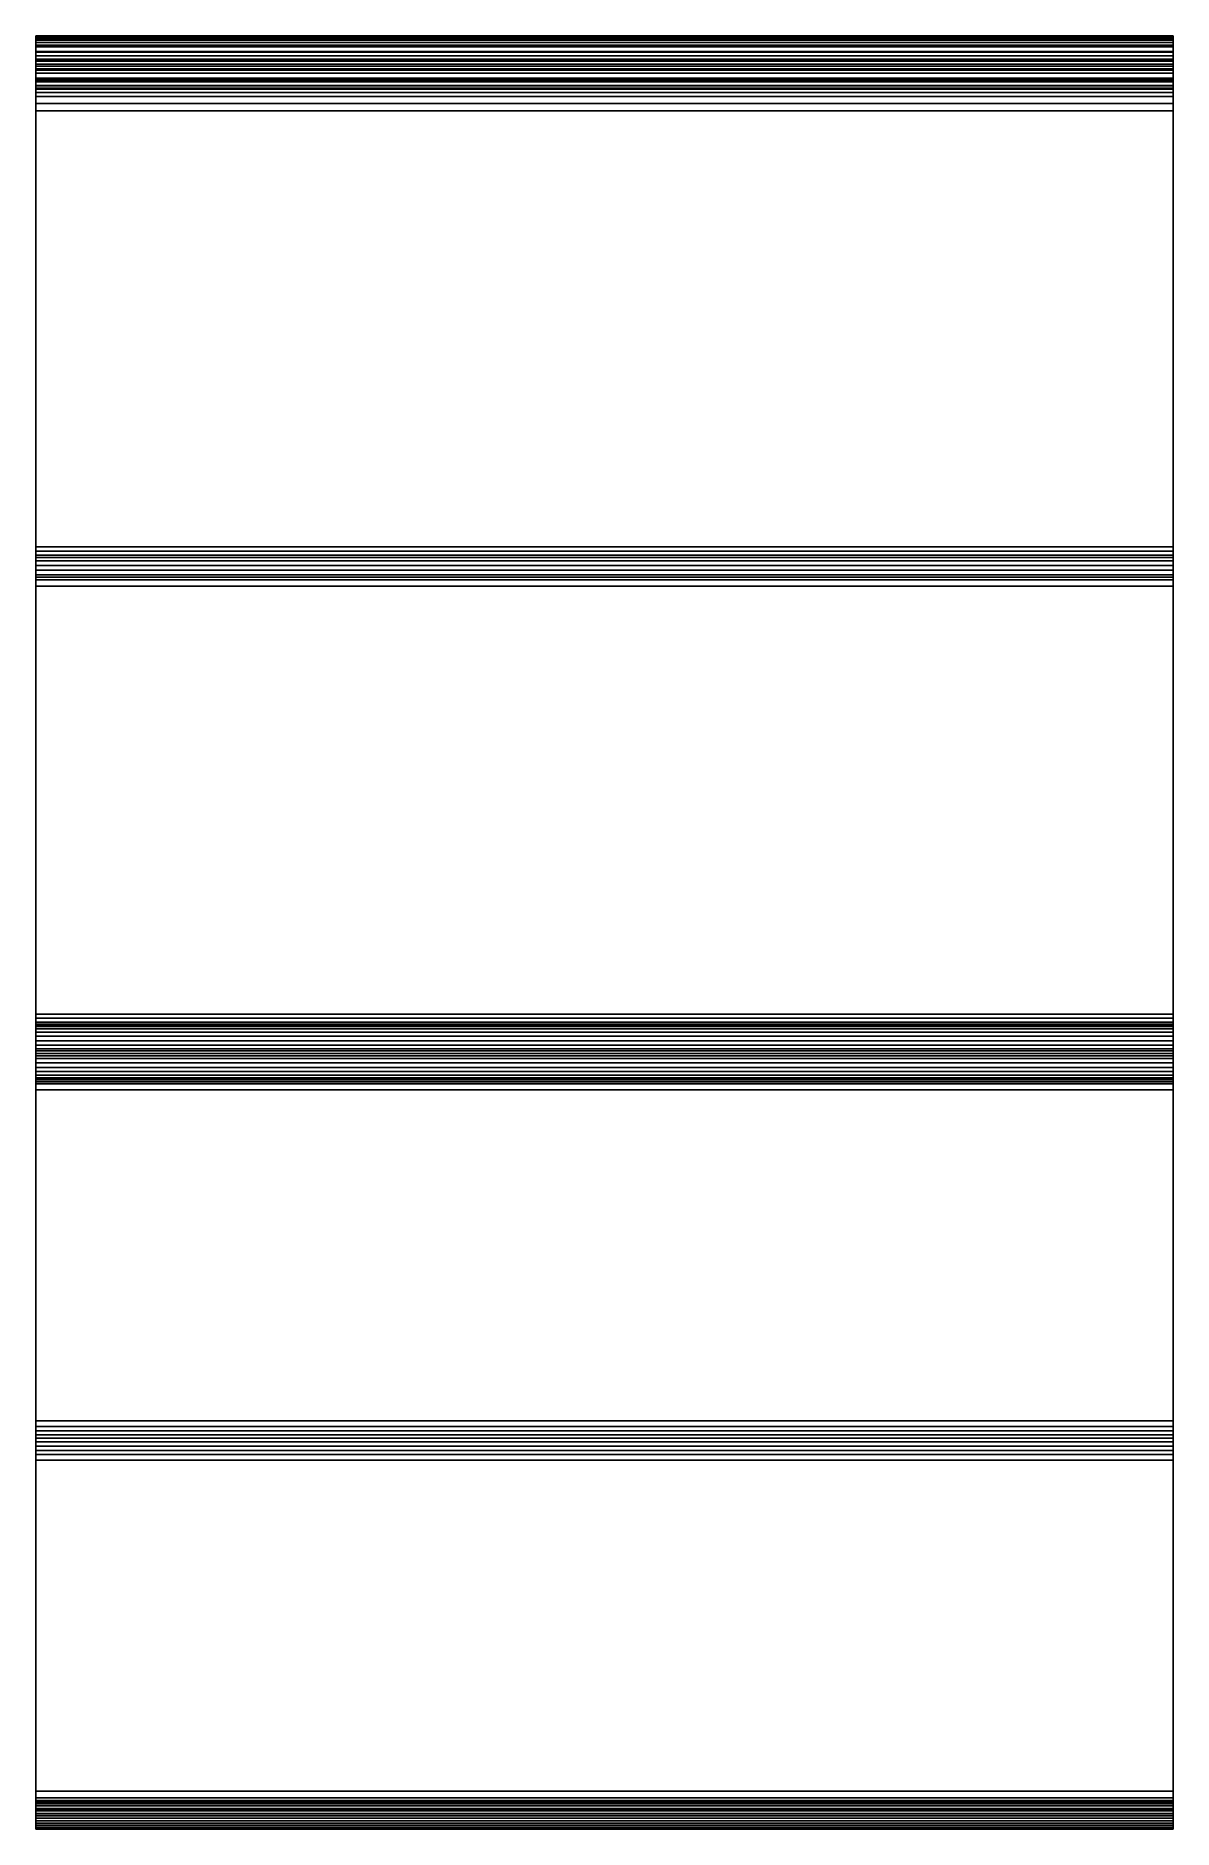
# Model space of a CAD drawing. Extents: x 20 to 50, y -47.3 to 0.
import ezdxf

# ---------------------------------------------------------------- set-up
doc = ezdxf.new("R2010")
doc.units = 0
doc.header["$MEASUREMENT"] = 0
doc.layers.add('2', color=7, linetype='CONTINUOUS')
doc.layers.add('3D', color=1, linetype='CONTINUOUS')

msp = doc.modelspace()

# ---------------------------------------------------------------- linework, layer by layer
at = {"layer": '2', "color": 3, "linetype": 'Continuous', "extrusion": (1, 4e-16, -2e-16)}
for elevation in [20, 50]:
    msp.add_lwpolyline([(-13.48, 48.079), (-2.2, 48.079), (-2.2, 48.079, -0.414214), (-1.4, 47.279), (-1.4, 47.279), (-1.4, 46.441), (-1.4, 46.441, 0.198912), (-1.312, 46.229), (-1.312, 46.229), (-1.179, 46.096), (-1.179, 46.096, -0.414214), (-1.179, 45.955), (-1.179, 45.955), (-1.312, 45.822), (-1.312, 45.822, 0.198912), (-1.4, 45.61), (-1.4, 45.61), (-1.4, 43.441), (-1.4, 43.441, 0.198912), (-1.312, 43.229), (-1.312, 43.229), (-1.179, 43.096), (-1.179, 43.096, -0.414215), (-1.179, 42.955), (-1.179, 42.955), (-1.312, 42.822), (-1.312, 42.822, 0.198912), (-1.4, 42.61), (-1.4, 42.61), (-1.4, 5.701), (-1.4, 5.701, 1.001821), (0, 5.699), (0, 5.699), (0, 48.479), (0, 48.479, 0.414214), (-1, 49.479), (-1, 49.479), (-46.3, 49.479), (-46.3, 49.479, -0.414214), (-46.6, 49.779), (-46.6, 49.779), (-46.6, 49.929), (-46.6, 49.929, 1), (-47.3, 49.929), (-47.3, 49.929), (-47.3, 49.079), (-47.3, 49.079, 0.414214), (-46.3, 48.079), (-46.3, 48.079), (-37.57, 48.079), (-37.57, 48.079, 0.267949), (-37.31, 48.229, -0.57735), (-36.79, 48.229, 0.267949), (-36.53, 48.079), (-36.53, 48.079), (-27.8, 48.079), (-27.8, 48.079, -0.414214), (-27.5, 47.779), (-27.5, 47.779), (-27.5, 31.179), (-27.5, 31.179, 1), (-26.1, 31.179), (-26.1, 31.179), (-26.1, 47.779), (-26.1, 47.779, -0.414214), (-25.8, 48.079), (-25.8, 48.079), (-14.52, 48.079), (-14.52, 48.079, 0.267949), (-14.26, 48.229, -0.57735), (-13.74, 48.229, 0.267949), (-13.48, 48.079)], format="xyb", dxfattribs=dict(at, elevation=elevation))
at = {"layer": '3D'}
for points in [[(20, -1.4, 5.699), (20, 0, 5.699), (20, 0, 42.661), (20, -1.4, 42.661)], [(20, -1.4, 42.661), (20, -1.377, 42.724), (20, 0, 42.724), (20, 0, 42.661)], [(20, -1.377, 42.724), (20, -1.312, 42.822), (20, 0, 42.822), (20, 0, 42.724)], [(20, -1.312, 42.822), (20, -1.179, 42.955), (20, 0, 42.955), (20, 0, 42.822)], [(20, -1.179, 42.955), (20, -1.152, 43.004), (20, 0, 43.004), (20, 0, 42.955)], [(20, -1.152, 43.004), (20, -1.151, 43.04), (20, 0, 43.04), (20, 0, 43.004)], [(20, -1.151, 43.04), (20, -1.164, 43.077), (20, 0, 43.077), (20, 0, 43.04)], [(20, -1.164, 43.077), (20, -1.338, 43.258), (20, 0, 43.258), (20, 0, 43.077)], [(20, -1.338, 43.258), (20, -1.377, 43.326), (20, 0, 43.326), (20, 0, 43.258)], [(20, -1.377, 43.326), (20, -1.398, 43.406), (20, 0, 43.406), (20, 0, 43.326)], [(20, -1.398, 43.406), (20, 0, 43.406), (20, 0, 45.607), (20, -1.4, 45.61)], [(20, -1.4, 45.61), (20, -1.377, 45.724), (20, 0, 45.724), (20, 0, 45.607)], [(20, -1.377, 45.724), (20, -1.312, 45.822), (20, 0, 45.822), (20, 0, 45.724)], [(20, -1.312, 45.822), (20, -1.179, 45.955), (20, 0, 45.955), (20, 0, 45.822)], [(20, -1.179, 45.955), (20, -1.15, 46.025), (20, 0, 46.025), (20, 0, 45.955)], [(20, -1.15, 46.025), (20, -1.179, 46.096), (20, 0, 46.096), (20, 0, 46.025)], [(20, -1.179, 46.096), (20, -1.312, 46.229), (20, 0, 46.229), (20, 0, 46.096)], [(20, -1.312, 46.229), (20, -1.377, 46.326), (20, 0, 46.326), (20, 0, 46.229)], [(20, -1.377, 46.326), (20, -1.405, 46.44), (20, 0, 46.44), (20, 0, 46.326)], [(20, 0, 46.44), (20, -1.405, 46.44), (20, -1.4, 47.279), (20, 0, 47.279)], [(20, -1.4, 47.279), (20, -1.492, 47.651), (20, 0, 47.651), (20, 0, 47.279)], [(20, -1.492, 47.651), (20, -1.599, 47.807), (20, 0, 47.807), (20, 0, 47.651)], [(20, -1.599, 47.807), (20, -1.782, 47.961), (20, 0, 47.961), (20, 0, 47.807)], [(20, -1.782, 47.961), (20, -1.981, 48.048), (20, 0, 48.048), (20, 0, 47.961)], [(20, 0, 48.048), (20, -0.005, 48.582), (20, -1.981, 48.582), (20, -1.981, 48.048)], [(20, 0, 48.582), (20, -0.053, 48.8), (50, -0.053, 48.8), (50, -0.005, 48.582)], [(50, -1.4, 5.699), (50, 0, 5.699), (50, 0, 42.661), (50, -1.4, 42.661)], [(50, -1.4, 42.661), (50, -1.377, 42.724), (50, 0, 42.724), (50, 0, 42.661)], [(50, -1.377, 42.724), (50, -1.312, 42.822), (50, 0, 42.822), (50, 0, 42.724)], [(50, -1.312, 42.822), (50, -1.179, 42.955), (50, 0, 42.955), (50, 0, 42.822)], [(50, -1.179, 42.955), (50, -1.152, 43.004), (50, 0, 43.004), (50, 0, 42.955)], [(50, -1.152, 43.004), (50, -1.151, 43.04), (50, 0, 43.04), (50, 0, 43.004)], [(50, -1.151, 43.04), (50, -1.164, 43.077), (50, 0, 43.077), (50, 0, 43.04)], [(50, -1.164, 43.077), (50, -1.338, 43.258), (50, 0, 43.258), (50, 0, 43.077)], [(50, -1.338, 43.258), (50, -1.377, 43.326), (50, 0, 43.326), (50, 0, 43.258)], [(50, -1.377, 43.326), (50, -1.398, 43.406), (50, 0, 43.406), (50, 0, 43.326)], [(50, -1.398, 43.406), (50, 0, 43.406), (50, 0, 45.607), (50, -1.4, 45.61)], [(50, -1.4, 45.61), (50, -1.377, 45.724), (50, 0, 45.724), (50, 0, 45.607)], [(50, -1.377, 45.724), (50, -1.312, 45.822), (50, 0, 45.822), (50, 0, 45.724)], [(50, -1.312, 45.822), (50, -1.179, 45.955), (50, 0, 45.955), (50, 0, 45.822)], [(50, -1.179, 45.955), (50, -1.15, 46.025), (50, 0, 46.025), (50, 0, 45.955)], [(50, -1.15, 46.025), (50, -1.179, 46.096), (50, 0, 46.096), (50, 0, 46.025)], [(50, -1.179, 46.096), (50, -1.312, 46.229), (50, 0, 46.229), (50, 0, 46.096)], [(50, -1.312, 46.229), (50, -1.377, 46.326), (50, 0, 46.326), (50, 0, 46.229)], [(50, -1.377, 46.326), (50, -1.405, 46.44), (50, 0, 46.44), (50, 0, 46.326)], [(50, 0, 46.44), (50, -1.405, 46.44), (50, -1.4, 47.279), (50, 0, 47.279)], [(50, -1.4, 47.279), (50, -1.492, 47.651), (50, 0, 47.651), (50, 0, 47.279)], [(50, -1.492, 47.651), (50, -1.599, 47.807), (50, 0, 47.807), (50, 0, 47.651)], [(50, -1.599, 47.807), (50, -1.782, 47.961), (50, 0, 47.961), (50, 0, 47.807)], [(50, -1.782, 47.961), (50, -1.981, 48.048), (50, 0, 48.048), (50, 0, 47.961)], [(50, 0, 48.048), (50, -0.005, 48.582), (50, -1.981, 48.582), (50, -1.981, 48.048)], [(20, 0, 5.699), (20, -0.025, 5.512), (20, -1.379, 5.529), (20, -1.4, 5.699)], [(50, -0.005, 48.582), (50, 0, 5.696), (20, 0, 5.696), (20, -0.005, 48.582)], [(20, -0.053, 48.8), (20, -0.005, 48.582), (20, -0.053, 48.582), (20, -0.053, 48.8)], [(20, -1.379, 5.529), (20, -1.315, 5.365), (20, -0.088, 5.36), (20, -0.025, 5.512)], [(50, -0.025, 5.512), (50, -0.088, 5.36), (20, -0.088, 5.36), (20, -0.025, 5.512)], [(20, -0.111, 48.937), (20, -0.053, 48.8), (20, -0.053, 48.582), (20, -0.111, 48.582)], [(50, -0.053, 48.8), (50, -0.111, 48.937), (20, -0.111, 48.937), (20, -0.053, 48.8)], [(20, -0.088, 5.36), (20, -0.178, 5.232), (20, -1.216, 5.226), (20, -1.315, 5.365)], [(20, -0.088, 5.36), (20, -0.178, 5.232), (50, -0.178, 5.232), (50, -0.088, 5.36)], [(20, -0.249, 49.139), (20, -0.111, 48.937), (20, -0.111, 48.582), (20, -0.249, 48.582)], [(50, -0.111, 48.937), (50, -0.249, 49.139), (20, -0.249, 49.139), (20, -0.111, 48.937)], [(20, -0.178, 5.232), (20, -0.286, 5.134), (20, -1.115, 5.135), (20, -1.216, 5.226)], [(50, -0.178, 5.232), (50, -0.286, 5.134), (20, -0.286, 5.134), (20, -0.178, 5.232)], [(20, -0.427, 49.299), (20, -0.249, 49.139), (20, -0.249, 48.582), (20, -0.427, 48.582)], [(20, -0.249, 49.139), (50, -0.249, 49.139), (50, -0.427, 49.299), (20, -0.427, 49.299)], [(20, -0.286, 5.134), (20, -0.409, 5.062), (20, -0.988, 5.061), (20, -1.115, 5.135)], [(20, -0.286, 5.134), (20, -0.409, 5.062), (50, -0.409, 5.062), (50, -0.286, 5.134)], [(20, -0.409, 5.062), (20, -0.526, 5.021), (20, -0.873, 5.02), (20, -0.988, 5.061)], [(50, -0.409, 5.062), (50, -0.526, 5.021), (20, -0.526, 5.021), (20, -0.409, 5.062)], [(20, -0.627, 49.407), (20, -0.427, 49.299), (20, -0.427, 48.582), (20, -0.627, 48.582)], [(50, -0.427, 49.299), (50, -0.627, 49.407), (20, -0.627, 49.407), (20, -0.427, 49.299)], [(50, 0, 5.699), (50, -0.025, 5.512), (50, -1.379, 5.529), (50, -1.4, 5.699)], [(50, -0.053, 48.8), (50, -0.005, 48.582), (50, -0.053, 48.582), (50, -0.053, 48.8)], [(50, -1.379, 5.529), (50, -1.315, 5.365), (50, -0.088, 5.36), (50, -0.025, 5.512)], [(50, -0.111, 48.937), (50, -0.053, 48.8), (50, -0.053, 48.582), (50, -0.111, 48.582)], [(50, -0.088, 5.36), (50, -0.178, 5.232), (50, -1.216, 5.226), (50, -1.315, 5.365)], [(50, -0.249, 49.139), (50, -0.111, 48.937), (50, -0.111, 48.582), (50, -0.249, 48.582)], [(50, -0.178, 5.232), (50, -0.286, 5.134), (50, -1.115, 5.135), (50, -1.216, 5.226)], [(50, -0.427, 49.299), (50, -0.249, 49.139), (50, -0.249, 48.582), (50, -0.427, 48.582)], [(50, -0.286, 5.134), (50, -0.409, 5.062), (50, -0.988, 5.061), (50, -1.115, 5.135)], [(50, -0.409, 5.062), (50, -0.526, 5.021), (50, -0.873, 5.02), (50, -0.988, 5.061)], [(50, -0.627, 49.407), (50, -0.427, 49.299), (50, -0.427, 48.582), (50, -0.627, 48.582)], [(20, -0.526, 5.021), (20, -0.618, 5.004), (20, -0.618, 5.021), (20, -0.526, 5.021)], [(20, -0.526, 5.021), (20, -0.618, 5.004), (50, -0.618, 5.004), (50, -0.526, 5.021)], [(20, -0.618, 5.021), (20, -0.618, 5.004), (20, -0.671, 4.999), (20, -0.671, 5.021)], [(50, -0.618, 5.004), (50, -0.671, 4.999), (20, -0.671, 4.999), (20, -0.618, 5.004)], [(20, -0.909, 49.475), (20, -0.627, 49.407), (20, -0.627, 48.582), (20, -0.915, 48.582)], [(50, -0.627, 49.407), (50, -0.909, 49.471), (20, -0.909, 49.475), (20, -0.627, 49.407)], [(20, -0.671, 5.021), (20, -0.671, 4.999), (20, -0.743, 5), (20, -0.743, 5.021)], [(20, -0.671, 4.999), (20, -0.743, 5), (50, -0.743, 5), (50, -0.671, 4.999)], [(20, -0.743, 5.021), (20, -0.745, 5), (20, -0.801, 5.006), (20, -0.801, 5.021)], [(50, -0.743, 5), (50, -0.801, 5.006), (20, -0.801, 5.006), (20, -0.743, 5)], [(20, -0.801, 5.021), (20, -0.801, 5.006), (20, -0.873, 5.02), (20, -0.801, 5.021)], [(20, -0.801, 5.006), (20, -0.873, 5.02), (50, -0.873, 5.02), (50, -0.801, 5.006)], [(50, -0.873, 5.02), (50, -0.988, 5.061), (20, -0.988, 5.061), (20, -0.873, 5.02)], [(20, -1.981, 48.582), (20, -0.915, 48.582), (20, -0.909, 49.475), (20, -1.981, 49.479)], [(20, -0.909, 49.475), (50, -0.909, 49.475), (50, -46.3, 49.479), (20, -46.3, 49.479)], [(50, -0.526, 5.021), (50, -0.618, 5.004), (50, -0.618, 5.021), (50, -0.526, 5.021)], [(50, -0.618, 5.021), (50, -0.618, 5.004), (50, -0.671, 4.999), (50, -0.671, 5.021)], [(50, -0.909, 49.471), (50, -0.627, 49.407), (50, -0.627, 48.582), (50, -0.915, 48.582)], [(50, -0.671, 5.021), (50, -0.671, 4.999), (50, -0.743, 5), (50, -0.743, 5.021)], [(50, -0.743, 5.021), (50, -0.745, 5), (50, -0.801, 5.006), (50, -0.801, 5.021)], [(50, -0.801, 5.021), (50, -0.801, 5.006), (50, -0.873, 5.02), (50, -0.801, 5.021)], [(50, -1.981, 48.582), (50, -0.915, 48.582), (50, -0.909, 49.475), (50, -1.981, 49.479)], [(20, -0.988, 5.061), (20, -1.115, 5.135), (50, -1.115, 5.135), (50, -0.988, 5.061)], [(50, -1.115, 5.135), (50, -1.216, 5.226), (20, -1.216, 5.226), (20, -1.115, 5.135)], [(50, -1.179, 46.096), (50, -1.15, 46.025), (20, -1.15, 46.025), (20, -1.179, 46.096)], [(20, -1.15, 46.025), (20, -1.179, 45.955), (50, -1.179, 45.955), (50, -1.15, 46.025)], [(50, -1.18, 43.111), (50, -1.151, 43.04), (20, -1.151, 43.04), (20, -1.18, 43.111)], [(20, -1.151, 43.04), (20, -1.18, 42.97), (50, -1.18, 42.97), (50, -1.151, 43.04)], [(20, -1.312, 46.229), (20, -1.179, 46.096), (50, -1.179, 46.096), (50, -1.312, 46.229)], [(50, -1.179, 45.955), (50, -1.312, 45.822), (20, -1.312, 45.822), (20, -1.179, 45.955)], [(20, -1.313, 43.244), (20, -1.18, 43.111), (50, -1.18, 43.111), (50, -1.313, 43.244)], [(50, -1.18, 42.97), (50, -1.313, 42.837), (20, -1.313, 42.837), (20, -1.18, 42.97)], [(20, -1.216, 5.226), (20, -1.315, 5.365), (50, -1.315, 5.365), (50, -1.216, 5.226)], [(50, -1.377, 46.326), (50, -1.312, 46.229), (20, -1.312, 46.229), (20, -1.377, 46.326)], [(20, -1.312, 45.822), (20, -1.377, 45.724), (50, -1.377, 45.724), (50, -1.312, 45.822)], [(50, -1.378, 43.341), (50, -1.313, 43.244), (20, -1.313, 43.244), (20, -1.378, 43.341)], [(20, -1.313, 42.837), (20, -1.378, 42.739), (50, -1.378, 42.739), (50, -1.313, 42.837)], [(50, -1.315, 5.365), (50, -1.379, 5.529), (20, -1.379, 5.529), (20, -1.315, 5.365)], [(20, -1.405, 46.44), (20, -1.377, 46.326), (50, -1.377, 46.326), (50, -1.405, 46.44)], [(50, -1.377, 45.724), (50, -1.4, 45.61), (20, -1.4, 45.61), (20, -1.377, 45.724)], [(20, -1.406, 43.455), (20, -1.378, 43.341), (50, -1.378, 43.341), (50, -1.406, 43.455)], [(50, -1.378, 42.739), (50, -1.401, 42.625), (20, -1.401, 42.625), (20, -1.378, 42.739)], [(20, -1.379, 5.529), (20, -1.4, 5.699), (50, -1.4, 5.699), (50, -1.379, 5.529)], [(20, -1.4, 45.61), (20, -1.398, 43.406), (50, -1.398, 43.406), (50, -1.4, 45.61)], [(20, -1.492, 47.651), (20, -1.4, 47.279), (50, -1.4, 47.279), (50, -1.492, 47.651)], [(50, -1.4, 47.279), (50, -1.405, 46.44), (20, -1.4, 46.441), (20, -1.4, 47.279)], [(50, -1.401, 42.625), (50, -1.4, 5.701), (20, -1.4, 5.701), (20, -1.401, 42.625)], [(50, -1.599, 47.807), (50, -1.492, 47.651), (20, -1.492, 47.651), (20, -1.599, 47.807)], [(20, -1.782, 47.961), (20, -1.599, 47.807), (50, -1.599, 47.807), (50, -1.782, 47.961)], [(50, -1.981, 48.048), (50, -1.782, 47.961), (20, -1.782, 47.961), (20, -1.981, 48.048)], [(20, -1.981, 48.048), (20, -1.981, 49.479), (20, -13.524, 49.479), (20, -13.48, 48.079)], [(50, -13.48, 48.079), (20, -13.48, 48.079), (20, -1.981, 48.048), (50, -1.981, 48.048)], [(50, -1.981, 48.048), (50, -1.981, 49.479), (50, -13.524, 49.479), (50, -13.48, 48.079)], [(20, -13.48, 48.079), (20, -13.589, 48.099), (20, -13.589, 49.479), (20, -13.524, 49.479)], [(20, -13.589, 48.099), (20, -13.48, 48.079), (50, -13.48, 48.079), (50, -13.589, 48.099)], [(20, -13.589, 48.099), (20, -13.693, 48.167), (20, -13.693, 49.479), (20, -13.589, 49.479)], [(50, -13.693, 48.167), (50, -13.589, 48.099), (20, -13.589, 48.099), (20, -13.693, 48.167)], [(20, -13.693, 48.167), (20, -13.758, 48.256), (20, -13.758, 49.479), (20, -13.693, 49.479)], [(20, -13.758, 48.256), (20, -13.693, 48.167), (50, -13.693, 48.167), (50, -13.758, 48.256)], [(50, -13.48, 48.079), (50, -13.589, 48.099), (50, -13.589, 49.479), (50, -13.524, 49.479)], [(50, -13.589, 48.099), (50, -13.693, 48.167), (50, -13.693, 49.479), (50, -13.589, 49.479)], [(50, -13.693, 48.167), (50, -13.758, 48.256), (50, -13.758, 49.479), (50, -13.693, 49.479)], [(20, -13.758, 48.256), (20, -13.851, 48.339), (20, -13.851, 49.479), (20, -13.758, 49.479)], [(50, -13.851, 48.339), (50, -13.758, 48.256), (20, -13.758, 48.256), (20, -13.851, 48.339)], [(20, -13.851, 48.339), (20, -13.974, 48.378), (20, -13.974, 49.479), (20, -13.851, 49.479)], [(20, -13.974, 48.378), (20, -13.851, 48.339), (50, -13.851, 48.339), (50, -13.974, 48.378)], [(20, -13.974, 48.378), (20, -14.093, 48.364), (20, -14.065, 49.479), (20, -13.974, 49.479)], [(50, -14.093, 48.364), (50, -13.974, 48.378), (20, -13.974, 48.378), (20, -14.093, 48.364)], [(20, -14.093, 48.364), (20, -14.214, 48.289), (20, -14.214, 49.479), (20, -14.065, 49.475)], [(20, -14.214, 48.289), (20, -14.093, 48.364), (50, -14.093, 48.364), (50, -14.214, 48.289)], [(50, -13.758, 48.256), (50, -13.851, 48.339), (50, -13.851, 49.479), (50, -13.758, 49.479)], [(50, -13.851, 48.339), (50, -13.974, 48.378), (50, -13.974, 49.479), (50, -13.851, 49.479)], [(50, -13.974, 48.378), (50, -14.093, 48.364), (50, -14.065, 49.479), (50, -13.974, 49.479)], [(50, -14.093, 48.364), (50, -14.214, 48.289), (50, -14.214, 49.479), (50, -14.065, 49.475)], [(20, -14.214, 48.289), (20, -14.277, 48.203), (20, -14.277, 49.479), (20, -14.214, 49.479)], [(50, -14.277, 48.203), (50, -14.214, 48.289), (20, -14.214, 48.289), (20, -14.277, 48.203)], [(20, -14.277, 48.203), (20, -14.35, 48.131), (20, -14.35, 49.479), (20, -14.277, 49.479)], [(20, -14.35, 48.131), (20, -14.277, 48.203), (50, -14.277, 48.203), (50, -14.35, 48.131)], [(20, -14.35, 48.131), (20, -14.52, 48.079), (20, -14.52, 49.479), (20, -14.35, 49.479)], [(50, -14.35, 48.131), (50, -14.519, 48.079), (20, -14.519, 48.079), (20, -14.35, 48.131)], [(50, -25.8, 48.079), (50, -14.519, 48.079), (20, -14.519, 48.079), (20, -25.8, 48.079)], [(20, -14.52, 49.479), (20, -14.52, 48.079), (20, -25.8, 48.079), (20, -25.8, 49.479)], [(50, -14.214, 48.289), (50, -14.277, 48.203), (50, -14.277, 49.479), (50, -14.214, 49.479)], [(50, -14.277, 48.203), (50, -14.35, 48.131), (50, -14.35, 49.479), (50, -14.277, 49.479)], [(50, -14.35, 48.131), (50, -14.52, 48.079), (50, -14.52, 49.479), (50, -14.35, 49.479)], [(50, -14.52, 49.479), (50, -14.52, 48.079), (50, -25.8, 48.079), (50, -25.8, 49.479)], [(20, -25.8, 48.079), (20, -25.911, 48.058), (20, -25.911, 49.479), (20, -25.8, 49.479)], [(20, -25.911, 48.058), (20, -25.8, 48.079), (50, -25.8, 48.079), (50, -25.911, 48.058)], [(20, -25.911, 48.058), (20, -26.012, 47.991), (20, -26.012, 49.479), (20, -25.911, 49.479)], [(50, -26.012, 47.991), (50, -25.911, 48.058), (20, -25.911, 48.058), (20, -26.012, 47.991)], [(20, -26.012, 47.991), (20, -26.07, 47.909), (20, -26.07, 49.479), (20, -26.012, 49.479)], [(20, -26.07, 47.909), (20, -26.012, 47.991), (50, -26.012, 47.991), (50, -26.07, 47.909)], [(50, -25.8, 48.079), (50, -25.911, 48.058), (50, -25.911, 49.479), (50, -25.8, 49.479)], [(50, -25.911, 48.058), (50, -26.012, 47.991), (50, -26.012, 49.479), (50, -25.911, 49.479)], [(50, -26.012, 47.991), (50, -26.07, 47.909), (50, -26.07, 49.479), (50, -26.012, 49.479)], [(20, -26.07, 47.909), (20, -26.1, 47.801), (20, -26.097, 49.479), (20, -26.07, 49.479)], [(50, -26.1, 47.784), (50, -26.07, 47.909), (20, -26.07, 47.909), (20, -26.1, 47.784)], [(20, -26.097, 49.479), (20, -26.1, 47.784), (20, -27.5, 47.779), (20, -27.5, 49.479)], [(20, -26.1, 31.179), (20, -26.125, 30.992), (20, -27.479, 31.009), (20, -27.5, 31.179)], [(20, -26.1, 47.784), (20, -27.5, 47.779), (20, -27.5, 31.179), (20, -26.1, 31.179)], [(20, -26.1, 47.784), (20, -26.1, 31.179), (50, -26.1, 31.179), (50, -26.1, 47.779)], [(20, -26.1, 31.185), (20, -26.125, 30.992), (50, -26.125, 30.992), (50, -26.1, 31.179)], [(20, -27.479, 31.009), (20, -27.415, 30.845), (20, -26.188, 30.84), (20, -26.125, 30.992)], [(50, -26.125, 30.992), (50, -26.188, 30.84), (20, -26.188, 30.84), (20, -26.125, 30.992)], [(20, -26.188, 30.84), (20, -26.278, 30.712), (20, -27.316, 30.706), (20, -27.415, 30.845)], [(20, -26.188, 30.84), (20, -26.278, 30.712), (50, -26.278, 30.712), (50, -26.188, 30.84)], [(20, -26.278, 30.712), (20, -26.386, 30.614), (20, -27.215, 30.615), (20, -27.316, 30.706)], [(50, -26.278, 30.712), (50, -26.386, 30.614), (20, -26.386, 30.614), (20, -26.278, 30.712)], [(20, -26.386, 30.614), (20, -26.509, 30.542), (20, -27.088, 30.541), (20, -27.215, 30.615)], [(20, -26.386, 30.614), (20, -26.509, 30.542), (50, -26.509, 30.542), (50, -26.386, 30.614)], [(50, -26.07, 47.909), (50, -26.1, 47.801), (50, -26.097, 49.479), (50, -26.07, 49.479)], [(50, -26.097, 49.479), (50, -26.1, 47.784), (50, -27.5, 47.779), (50, -27.5, 49.479)], [(50, -26.1, 31.179), (50, -26.125, 30.992), (50, -27.479, 31.009), (50, -27.5, 31.179)], [(50, -26.1, 47.784), (50, -27.5, 47.779), (50, -27.5, 31.179), (50, -26.1, 31.179)], [(50, -27.479, 31.009), (50, -27.415, 30.845), (50, -26.188, 30.84), (50, -26.125, 30.992)], [(50, -26.188, 30.84), (50, -26.278, 30.712), (50, -27.316, 30.706), (50, -27.415, 30.845)], [(50, -26.278, 30.712), (50, -26.386, 30.614), (50, -27.215, 30.615), (50, -27.316, 30.706)], [(50, -26.386, 30.614), (50, -26.509, 30.542), (50, -27.088, 30.541), (50, -27.215, 30.615)], [(20, -26.509, 30.542), (20, -26.626, 30.501), (20, -26.973, 30.5), (20, -27.088, 30.541)], [(50, -26.509, 30.542), (50, -26.626, 30.501), (20, -26.626, 30.501), (20, -26.509, 30.542)], [(20, -26.626, 30.501), (20, -26.718, 30.484), (20, -26.718, 30.501), (20, -26.626, 30.501)], [(20, -26.626, 30.501), (20, -26.718, 30.484), (50, -26.718, 30.484), (50, -26.626, 30.501)], [(20, -26.718, 30.501), (20, -26.718, 30.484), (20, -26.771, 30.479), (20, -26.771, 30.501)], [(50, -26.718, 30.484), (50, -26.771, 30.479), (20, -26.771, 30.479), (20, -26.718, 30.484)], [(20, -26.771, 30.501), (20, -26.771, 30.479), (20, -26.843, 30.48), (20, -26.843, 30.501)], [(20, -26.771, 30.479), (20, -26.843, 30.48), (50, -26.843, 30.48), (50, -26.771, 30.479)], [(20, -26.843, 30.501), (20, -26.843, 30.48), (20, -26.901, 30.486), (20, -26.901, 30.501)], [(50, -26.843, 30.48), (50, -26.901, 30.486), (20, -26.901, 30.486), (20, -26.843, 30.48)], [(20, -26.901, 30.501), (20, -26.901, 30.486), (20, -26.973, 30.5), (20, -26.901, 30.501)], [(20, -26.901, 30.486), (20, -26.973, 30.5), (50, -26.973, 30.5), (50, -26.901, 30.486)], [(50, -26.509, 30.542), (50, -26.626, 30.501), (50, -26.973, 30.5), (50, -27.088, 30.541)], [(50, -26.626, 30.501), (50, -26.718, 30.484), (50, -26.718, 30.501), (50, -26.626, 30.501)], [(50, -26.718, 30.501), (50, -26.718, 30.484), (50, -26.771, 30.479), (50, -26.771, 30.501)], [(50, -26.771, 30.501), (50, -26.771, 30.479), (50, -26.843, 30.48), (50, -26.843, 30.501)], [(50, -26.843, 30.501), (50, -26.843, 30.48), (50, -26.901, 30.486), (50, -26.901, 30.501)], [(50, -26.901, 30.501), (50, -26.901, 30.486), (50, -26.973, 30.5), (50, -26.901, 30.501)], [(50, -26.973, 30.5), (50, -27.088, 30.541), (20, -27.088, 30.541), (20, -26.973, 30.5)], [(20, -27.088, 30.541), (20, -27.215, 30.615), (50, -27.215, 30.615), (50, -27.088, 30.541)], [(50, -27.215, 30.615), (50, -27.316, 30.706), (20, -27.316, 30.706), (20, -27.215, 30.615)], [(20, -27.316, 30.706), (20, -27.415, 30.845), (50, -27.415, 30.845), (50, -27.316, 30.706)], [(50, -27.415, 30.845), (50, -27.479, 31.009), (20, -27.479, 31.009), (20, -27.415, 30.845)], [(20, -27.479, 31.009), (20, -27.5, 31.179), (50, -27.5, 31.179), (50, -27.479, 31.009)], [(20, -27.5, 47.821), (20, -27.538, 47.924), (20, -27.538, 49.479), (20, -27.5, 49.479)], [(50, -27.538, 47.924), (50, -27.5, 47.821), (20, -27.5, 47.821), (20, -27.538, 47.924)], [(20, -27.5, 47.821), (20, -27.5, 47.779), (50, -27.5, 47.779), (50, -27.5, 47.821)], [(20, -27.5, 47.779), (20, -27.5, 31.179), (50, -27.5, 31.179), (50, -27.5, 47.779)], [(20, -27.538, 47.924), (20, -27.588, 47.991), (20, -27.588, 49.479), (20, -27.538, 49.479)], [(20, -27.588, 47.991), (20, -27.538, 47.924), (50, -27.538, 47.924), (50, -27.588, 47.991)], [(20, -27.588, 47.991), (20, -27.644, 48.035), (20, -27.644, 49.479), (20, -27.588, 49.479)], [(50, -27.644, 48.035), (50, -27.588, 47.991), (20, -27.588, 47.991), (20, -27.644, 48.035)], [(20, -27.644, 48.035), (20, -27.8, 48.079), (20, -27.8, 49.479), (20, -27.644, 49.479)], [(20, -27.8, 48.079), (20, -27.644, 48.035), (50, -27.644, 48.035), (50, -27.8, 48.079)], [(20, -27.8, 49.479), (20, -27.8, 48.079), (20, -36.53, 48.079), (20, -36.53, 49.479)], [(50, -36.53, 48.079), (20, -36.53, 48.079), (20, -27.8, 48.079), (50, -27.8, 48.079)], [(50, -27.5, 47.821), (50, -27.538, 47.924), (50, -27.538, 49.479), (50, -27.5, 49.479)], [(50, -27.538, 47.924), (50, -27.588, 47.991), (50, -27.588, 49.479), (50, -27.538, 49.479)], [(50, -27.588, 47.991), (50, -27.644, 48.035), (50, -27.644, 49.479), (50, -27.588, 49.479)], [(50, -27.644, 48.035), (50, -27.8, 48.079), (50, -27.8, 49.479), (50, -27.644, 49.479)], [(50, -27.8, 49.479), (50, -27.8, 48.079), (50, -36.53, 48.079), (50, -36.53, 49.479)], [(20, -36.53, 48.079), (20, -36.68, 48.119), (20, -36.68, 49.479), (20, -36.53, 49.479)], [(50, -36.68, 48.119), (50, -36.53, 48.079), (20, -36.53, 48.079), (20, -36.68, 48.119)], [(20, -36.68, 48.119), (20, -36.79, 48.229), (20, -36.79, 49.479), (20, -36.68, 49.479)], [(20, -36.79, 48.229), (20, -36.68, 48.119), (50, -36.68, 48.119), (50, -36.79, 48.229)], [(20, -36.79, 48.229), (20, -36.896, 48.336), (20, -36.896, 49.479), (20, -36.79, 49.479)], [(50, -36.896, 48.336), (50, -36.79, 48.229), (20, -36.79, 48.229), (20, -36.896, 48.336)], [(50, -36.53, 48.079), (50, -36.68, 48.119), (50, -36.68, 49.479), (50, -36.53, 49.479)], [(50, -36.68, 48.119), (50, -36.79, 48.229), (50, -36.79, 49.479), (50, -36.68, 49.479)], [(50, -36.79, 48.229), (50, -36.896, 48.336), (50, -36.896, 49.479), (50, -36.79, 49.479)], [(20, -36.896, 48.336), (20, -36.987, 48.372), (20, -36.987, 49.479), (20, -36.896, 49.479)], [(20, -36.987, 48.372), (20, -36.896, 48.336), (50, -36.896, 48.336), (50, -36.987, 48.372)], [(20, -36.987, 48.372), (20, -37.082, 48.377), (20, -37.082, 49.479), (20, -36.987, 49.479)], [(50, -37.082, 48.377), (50, -36.987, 48.372), (20, -36.987, 48.372), (20, -37.082, 48.377)], [(20, -37.082, 48.377), (20, -37.199, 48.339), (20, -37.199, 49.479), (20, -37.082, 49.479)], [(20, -37.199, 48.339), (20, -37.082, 48.377), (50, -37.082, 48.377), (50, -37.199, 48.339)], [(20, -37.199, 48.339), (20, -37.31, 48.229), (20, -37.31, 49.479), (20, -37.199, 49.479)], [(50, -37.31, 48.229), (50, -37.199, 48.339), (20, -37.199, 48.339), (20, -37.31, 48.229)], [(20, -37.31, 48.229), (20, -37.42, 48.119), (20, -37.42, 49.479), (20, -37.31, 49.479)], [(20, -37.42, 48.119), (20, -37.31, 48.229), (50, -37.31, 48.229), (50, -37.42, 48.119)], [(50, -36.896, 48.336), (50, -36.987, 48.372), (50, -36.987, 49.479), (50, -36.896, 49.479)], [(50, -36.987, 48.372), (50, -37.082, 48.377), (50, -37.082, 49.479), (50, -36.987, 49.479)], [(50, -37.082, 48.377), (50, -37.199, 48.339), (50, -37.199, 49.479), (50, -37.082, 49.479)], [(50, -37.199, 48.339), (50, -37.31, 48.229), (50, -37.31, 49.479), (50, -37.199, 49.479)], [(50, -37.31, 48.229), (50, -37.42, 48.119), (50, -37.42, 49.479), (50, -37.31, 49.479)], [(20, -37.42, 48.119), (20, -37.57, 48.079), (20, -37.57, 49.479), (20, -37.42, 49.479)], [(50, -37.57, 48.079), (50, -37.42, 48.119), (20, -37.42, 48.119), (20, -37.57, 48.079)], [(20, -37.57, 49.479), (20, -37.57, 48.079), (20, -46.3, 48.079), (20, -46.3, 49.479)], [(50, -46.3, 48.079), (20, -46.3, 48.079), (20, -37.57, 48.079), (50, -37.57, 48.079)], [(50, -37.42, 48.119), (50, -37.57, 48.079), (50, -37.57, 49.479), (50, -37.42, 49.479)], [(50, -37.57, 49.479), (50, -37.57, 48.079), (50, -46.3, 48.079), (50, -46.3, 49.479)], [(20, -46.3, 49.479), (20, -46.3, 48.079), (20, -46.543, 48.109), (20, -46.474, 49.535)], [(20, -46.543, 48.109), (20, -46.3, 48.079), (50, -46.3, 48.079), (50, -46.543, 48.109)], [(50, -46.3, 49.479), (50, -46.3, 48.079), (50, -46.543, 48.109), (50, -46.474, 49.535)], [(20, -46.474, 49.535), (20, -46.543, 48.109), (20, -46.77, 48.196), (20, -46.553, 49.618)], [(20, -46.553, 49.618), (20, -46.474, 49.535), (50, -46.474, 49.535), (50, -46.553, 49.618)], [(50, -46.77, 48.196), (50, -46.543, 48.109), (20, -46.543, 48.109), (20, -46.77, 48.196)], [(20, -46.77, 48.196), (20, -46.553, 49.618), (20, -46.597, 49.735), (20, -46.944, 48.314)], [(50, -46.597, 49.735), (50, -46.553, 49.618), (20, -46.553, 49.618), (20, -46.597, 49.735)], [(20, -46.597, 49.735), (20, -47.3, 49.735), (20, -47.3, 49.929), (20, -46.6, 49.929)], [(20, -47.3, 49.735), (20, -47.3, 49.079), (20, -46.758, 49.074), (20, -46.597, 49.735)], [(20, -46.597, 49.735), (20, -46.597, 49.929), (50, -46.597, 49.929), (50, -46.597, 49.735)], [(20, -46.605, 50.004), (20, -46.597, 49.929), (50, -46.597, 49.929), (50, -46.605, 50.004)], [(20, -46.6, 49.929), (20, -46.608, 50.002), (20, -47.292, 50.004), (20, -47.3, 49.929)], [(20, -46.605, 50.004), (20, -46.633, 50.085), (50, -46.633, 50.085), (50, -46.605, 50.004)], [(20, -46.608, 50.002), (20, -46.638, 50.087), (20, -47.263, 50.085), (20, -47.292, 50.004)], [(50, -46.633, 50.085), (50, -46.684, 50.16), (20, -46.684, 50.16), (20, -46.633, 50.085)], [(20, -46.638, 50.087), (20, -46.69, 50.163), (20, -47.213, 50.16), (20, -47.263, 50.085)], [(20, -46.684, 50.16), (20, -46.753, 50.22), (50, -46.753, 50.22), (50, -46.684, 50.16)], [(20, -46.69, 50.163), (20, -46.756, 50.22), (20, -47.144, 50.22), (20, -47.213, 50.16)], [(20, -46.753, 50.22), (20, -46.817, 50.254), (50, -46.817, 50.254), (50, -46.753, 50.22)], [(20, -46.756, 50.22), (20, -46.819, 50.253), (20, -47.08, 50.254), (20, -47.144, 50.22)], [(20, -46.758, 49.074), (20, -47.3, 49.079), (20, -47.27, 48.837), (20, -46.818, 48.83)], [(20, -46.944, 48.314), (20, -46.77, 48.196), (50, -46.77, 48.196), (50, -46.944, 48.314)], [(20, -46.818, 48.83), (20, -47.27, 48.837), (20, -47.164, 48.575), (20, -46.884, 48.56)], [(20, -46.819, 50.253), (20, -46.884, 50.273), (20, -47.013, 50.273), (20, -47.08, 50.254)], [(50, -46.474, 49.535), (50, -46.543, 48.109), (50, -46.77, 48.196), (50, -46.553, 49.618)], [(50, -46.77, 48.196), (50, -46.553, 49.618), (50, -46.597, 49.735), (50, -46.944, 48.314)], [(50, -46.597, 49.735), (50, -47.3, 49.735), (50, -47.3, 49.929), (50, -46.6, 49.929)], [(50, -47.3, 49.735), (50, -47.3, 49.079), (50, -46.758, 49.074), (50, -46.597, 49.735)], [(50, -46.6, 49.929), (50, -46.608, 50.002), (50, -47.292, 50.004), (50, -47.3, 49.929)], [(50, -46.608, 50.002), (50, -46.638, 50.087), (50, -47.263, 50.085), (50, -47.292, 50.004)], [(50, -46.638, 50.087), (50, -46.69, 50.163), (50, -47.213, 50.16), (50, -47.263, 50.085)], [(50, -46.69, 50.163), (50, -46.756, 50.22), (50, -47.144, 50.22), (50, -47.213, 50.16)], [(50, -46.756, 50.22), (50, -46.819, 50.253), (50, -47.08, 50.254), (50, -47.144, 50.22)], [(50, -46.758, 49.074), (50, -47.3, 49.079), (50, -47.27, 48.837), (50, -46.818, 48.83)], [(50, -46.818, 48.83), (50, -47.27, 48.837), (50, -47.164, 48.575), (50, -46.884, 48.56)], [(50, -46.819, 50.253), (50, -46.884, 50.273), (50, -47.013, 50.273), (50, -47.08, 50.254)], [(20, -46.884, 48.56), (20, -46.944, 48.314), (20, -47.164, 48.575), (20, -46.884, 48.56)], [(20, -46.884, 50.273), (20, -46.942, 50.273), (20, -46.945, 50.279), (20, -46.924, 50.278)], [(20, -46.945, 50.279), (20, -46.884, 50.273), (50, -46.884, 50.273), (50, -46.945, 50.279)], [(20, -46.945, 50.279), (20, -46.942, 50.273), (20, -47.011, 50.273), (20, -46.975, 50.278)], [(50, -47.164, 48.575), (50, -46.944, 48.314), (20, -46.944, 48.314), (20, -47.164, 48.575)], [(20, -47.013, 50.273), (20, -46.945, 50.279), (50, -46.945, 50.279), (50, -47.013, 50.273)], [(20, -47.08, 50.254), (20, -47.013, 50.273), (50, -47.013, 50.273), (50, -47.08, 50.254)], [(50, -47.144, 50.22), (50, -47.08, 50.254), (20, -47.08, 50.254), (20, -47.144, 50.22)], [(50, -47.213, 50.16), (50, -47.144, 50.22), (20, -47.144, 50.22), (20, -47.213, 50.16)], [(20, -47.27, 48.837), (20, -47.164, 48.575), (50, -47.164, 48.575), (50, -47.27, 48.837)], [(20, -47.263, 50.085), (20, -47.213, 50.16), (50, -47.213, 50.16), (50, -47.263, 50.085)], [(50, -47.292, 50.004), (50, -47.263, 50.085), (20, -47.263, 50.085), (20, -47.292, 50.004)], [(50, -47.3, 49.079), (50, -47.27, 48.837), (20, -47.27, 48.837), (20, -47.3, 49.079)], [(20, -47.292, 50.004), (50, -47.292, 50.004), (50, -47.3, 49.929)], [(50, -47.292, 50.004), (50, -47.3, 49.929), (20, -47.3, 49.929), (20, -47.292, 50.004)], [(50, -47.3, 49.079), (20, -47.3, 49.079), (20, -47.3, 49.735), (50, -47.3, 49.735)], [(50, -47.3, 49.735), (50, -47.3, 49.929), (20, -47.3, 49.929), (20, -47.3, 49.735)], [(50, -46.884, 48.56), (50, -46.944, 48.314), (50, -47.164, 48.575), (50, -46.884, 48.56)], [(50, -46.884, 50.273), (50, -46.942, 50.273), (50, -46.945, 50.279), (50, -46.924, 50.278)], [(50, -46.945, 50.279), (50, -46.942, 50.273), (50, -47.011, 50.273), (50, -46.975, 50.278)]]:
    msp.add_3dface(points, dxfattribs=at)

doc.saveas('drawing.dxf')
